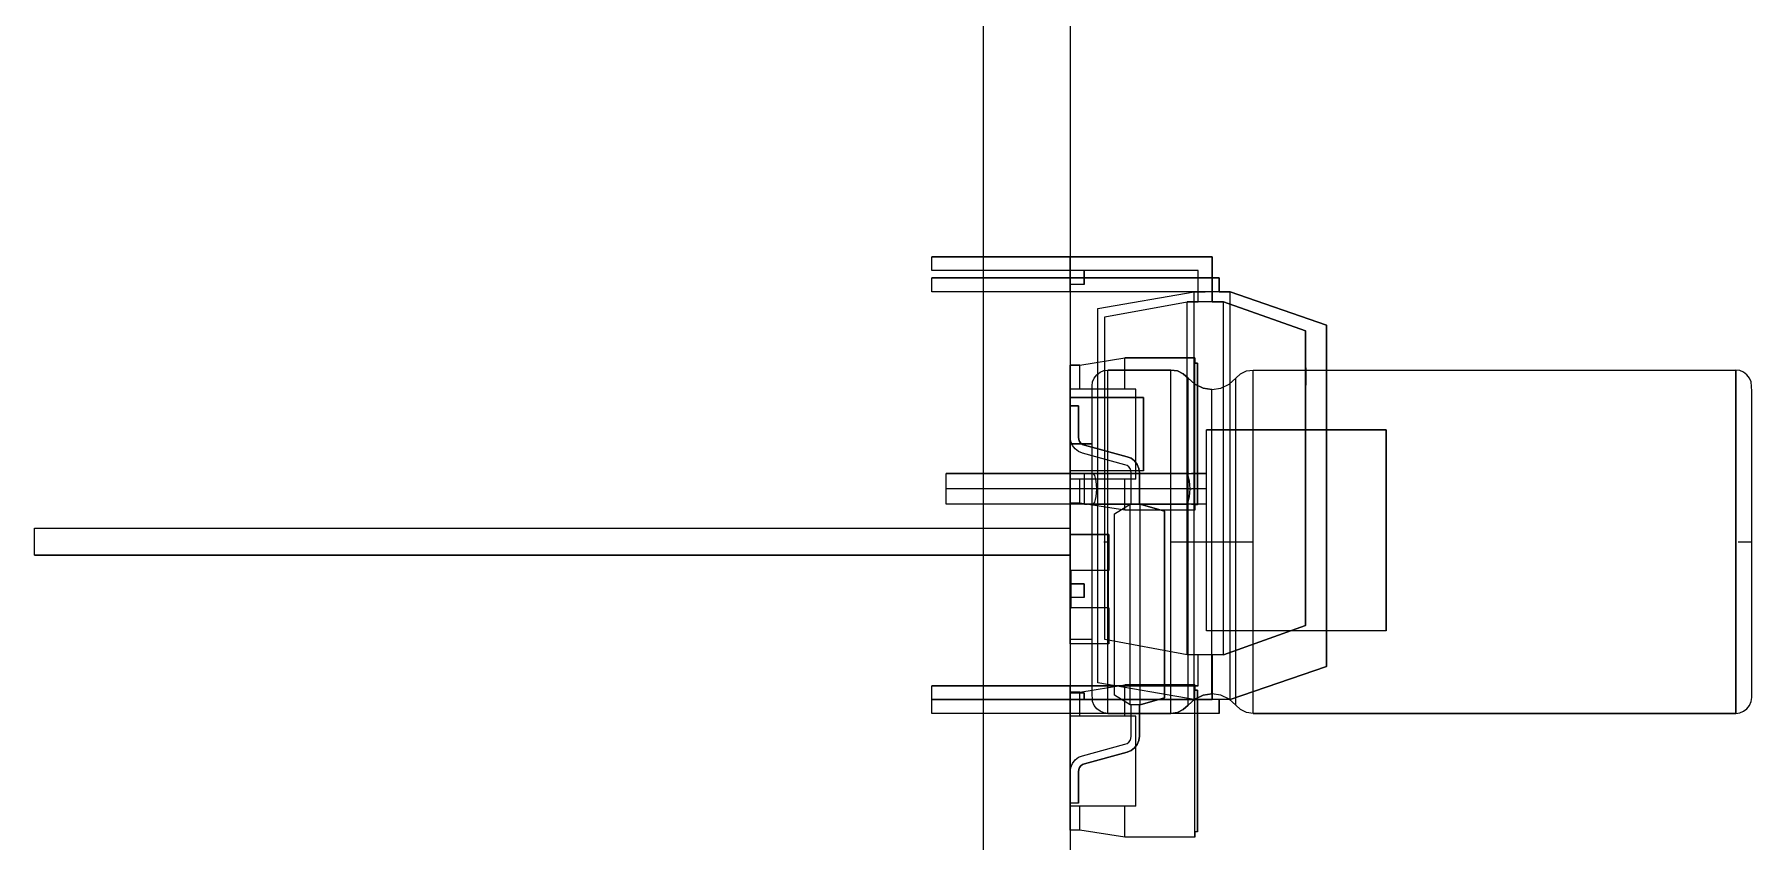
# Model space of a CAD drawing. Header units: inches. Extents: x 0 to 841, y -594 to 0.
# Drawn here: x 454.74 to 486.24, y -222.18 to -207.36 of the extents above; entities that cross this region are included whole.
import ezdxf

# ---------------------------------------------------------------- set-up
doc = ezdxf.new("R2010")
doc.units = ezdxf.units.IN
doc.header["$MEASUREMENT"] = 0

msp = doc.modelspace()

# ---------------------------------------------------------------- linework, layer by layer
at = {"color": 7}
for p, q in [((472.15, -241.297), (472.15, -60.697)), ((473.742, -60.697), (473.742, -241.297)), ((471.202, -211.697), (471.202, -211.443)), ((471.202, -211.443), (473.742, -211.443)), ((473.742, -211.443), (471.202, -211.443)), ((471.202, -211.697), (471.202, -211.443)), ((473.742, -211.443), (476.346, -211.443)), ((473.742, -211.697), (473.742, -211.443)), ((476.346, -211.443), (473.742, -211.443)), ((476.346, -211.443), (476.346, -212.268)), ((476.346, -212.268), (476.346, -211.443)), ((473.742, -211.697), (471.202, -211.697)), ((473.742, -211.697), (471.202, -211.697)), ((471.202, -212.087), (471.202, -211.833)), ((471.202, -211.833), (473.742, -211.833)), ((473.742, -211.833), (471.202, -211.833)), ((471.202, -212.087), (471.202, -211.833)), ((473.742, -211.951), (473.742, -211.697)), ((473.742, -211.951), (473.742, -211.697)), ((473.996, -211.697), (473.742, -211.697)), ((476.092, -211.697), (473.742, -211.697)), ((473.742, -211.833), (476.472, -211.833)), ((473.742, -212.087), (473.742, -211.833)), ((476.472, -211.833), (473.742, -211.833)), ((473.996, -211.951), (473.742, -211.951)), ((473.996, -211.951), (473.742, -211.951)), ((476.092, -211.697), (473.996, -211.697)), ((473.996, -211.697), (473.996, -211.951)), ((473.996, -211.951), (473.996, -211.697)), ((476.092, -212.268), (476.092, -211.697)), ((476.092, -212.268), (476.092, -211.697)), ((476.472, -211.833), (476.472, -212.088)), ((476.472, -212.088), (476.472, -211.833)), ((473.742, -212.087), (471.202, -212.087)), ((473.742, -212.087), (471.202, -212.087)), ((476.218, -212.087), (473.742, -212.087)), ((476.218, -212.087), (473.742, -212.087)), ((474.25, -212.393), (476.013, -212.088)), ((474.25, -212.393), (476.013, -212.088)), ((474.377, -212.548), (475.886, -212.268)), ((474.377, -212.548), (475.886, -212.268)), ((475.886, -212.268), (476.092, -212.268)), ((476.551, -212.268), (475.886, -212.268)), ((475.886, -218.746), (475.886, -212.268)), ((476.013, -212.088), (476.218, -212.088)), ((476.013, -219.569), (476.013, -212.088)), ((476.678, -212.088), (476.013, -212.088)), ((476.218, -212.088), (476.218, -212.087)), ((476.218, -212.088), (476.218, -212.087)), ((476.346, -212.268), (476.551, -212.268)), ((476.472, -212.088), (476.678, -212.088)), ((476.551, -212.268), (478.06, -212.802)), ((478.06, -212.802), (476.551, -212.268)), ((476.551, -218.746), (476.551, -212.268)), ((476.678, -212.088), (478.441, -212.698)), ((476.678, -219.569), (476.678, -212.088)), ((478.441, -212.698), (476.678, -212.088)), ((474.25, -219.264), (474.25, -212.393)), ((474.25, -219.264), (474.25, -212.393)), ((474.377, -218.466), (474.377, -212.548)), ((474.377, -218.466), (474.377, -212.548)), ((478.06, -212.802), (478.06, -213.479)), ((478.06, -218.212), (478.06, -212.802)), ((478.441, -212.698), (478.441, -217.802)), ((478.441, -218.959), (478.441, -212.698)), ((473.742, -213.871), (473.742, -213.431)), ((473.742, -213.431), (473.92, -213.431)), ((473.92, -213.431), (473.742, -213.431)), ((473.742, -215.963), (473.742, -213.431)), ((473.92, -213.431), (474.745, -213.3)), ((473.92, -213.431), (474.745, -213.3)), ((473.92, -213.871), (473.92, -213.431)), ((474.228, -213.608), (474.289, -213.561)), ((474.228, -213.608), (474.289, -213.561)), ((474.228, -213.608), (474.289, -213.561)), ((474.228, -213.608), (474.289, -213.561)), ((474.289, -213.561), (474.359, -213.532)), ((474.289, -213.561), (474.359, -213.532)), ((474.289, -213.561), (474.359, -213.532)), ((474.289, -213.561), (474.359, -213.532)), ((474.359, -213.532), (474.435, -213.522)), ((474.359, -213.532), (474.435, -213.522)), ((474.359, -213.532), (474.435, -213.522)), ((474.359, -213.532), (474.435, -213.522)), ((474.435, -213.522), (475.588, -213.522)), ((474.435, -213.629), (474.435, -213.522)), ((475.588, -213.522), (474.435, -213.522)), ((474.435, -213.522), (475.588, -213.522)), ((474.435, -213.629), (474.435, -213.522)), ((475.588, -213.522), (474.435, -213.522)), ((474.745, -213.3), (476.028, -213.3)), ((474.745, -213.871), (474.745, -213.3)), ((476.028, -213.3), (474.745, -213.3)), ((475.588, -213.522), (475.708, -213.54)), ((475.588, -213.629), (475.588, -213.522)), ((475.708, -213.54), (475.588, -213.522)), ((475.588, -213.522), (475.708, -213.54)), ((475.588, -213.629), (475.588, -213.522)), ((475.708, -213.54), (475.588, -213.522)), ((475.708, -213.54), (475.817, -213.591)), ((475.817, -213.591), (475.708, -213.54)), ((475.708, -213.54), (475.817, -213.591)), ((475.817, -213.591), (475.708, -213.54)), ((476.028, -213.3), (476.028, -213.399)), ((476.028, -216.094), (476.028, -213.3)), ((476.028, -213.399), (476.079, -213.399)), ((476.079, -213.399), (476.028, -213.399)), ((476.079, -213.399), (476.079, -215.995)), ((476.079, -215.995), (476.079, -213.399)), ((476.867, -213.591), (476.976, -213.54)), ((476.867, -213.591), (476.976, -213.54)), ((476.867, -213.591), (476.976, -213.54)), ((476.867, -213.591), (476.976, -213.54)), ((476.976, -213.54), (477.096, -213.522)), ((476.976, -213.54), (477.096, -213.522)), ((476.976, -213.54), (477.096, -213.522)), ((476.976, -213.54), (477.096, -213.522)), ((477.096, -213.522), (485.949, -213.522)), ((477.096, -213.629), (477.096, -213.522)), ((477.096, -213.522), (485.949, -213.522)), ((477.096, -213.522), (485.949, -213.522)), ((477.096, -213.629), (477.096, -213.522)), ((477.096, -213.522), (485.949, -213.522)), ((478.06, -213.479), (478.063, -213.479)), ((478.063, -213.479), (478.06, -213.479)), ((478.063, -213.479), (478.063, -213.803)), ((478.063, -213.484), (478.063, -213.479)), ((478.063, -213.499), (478.063, -213.484)), ((478.063, -213.523), (478.063, -213.499)), ((478.063, -213.554), (478.063, -213.523)), ((478.063, -213.591), (478.063, -213.554)), ((485.949, -213.522), (485.949, -219.822)), ((485.949, -213.629), (485.949, -213.522)), ((486.025, -213.532), (485.949, -213.522)), ((485.949, -213.522), (485.949, -219.822)), ((485.949, -213.629), (485.949, -213.522)), ((486.025, -213.532), (485.949, -213.522)), ((486.095, -213.561), (486.025, -213.532)), ((486.095, -213.561), (486.025, -213.532)), ((486.156, -213.608), (486.095, -213.561)), ((486.156, -213.608), (486.095, -213.561)), ((473.742, -215.523), (473.742, -213.871)), ((474.948, -213.871), (473.742, -213.871)), ((473.742, -215.523), (473.742, -213.871)), ((474.142, -213.815), (474.152, -213.739)), ((474.142, -213.815), (474.152, -213.739)), ((474.142, -213.815), (474.152, -213.739)), ((474.142, -213.815), (474.152, -213.739)), ((474.142, -214.875), (474.142, -213.815)), ((474.142, -213.913), (474.142, -213.815)), ((474.142, -214.875), (474.142, -213.815)), ((474.142, -213.913), (474.142, -213.815)), ((474.152, -213.739), (474.181, -213.669)), ((474.152, -213.739), (474.181, -213.669)), ((474.152, -213.739), (474.181, -213.669)), ((474.152, -213.739), (474.181, -213.669)), ((474.181, -213.669), (474.228, -213.608)), ((474.181, -213.669), (474.228, -213.608)), ((474.181, -213.669), (474.228, -213.608)), ((474.181, -213.669), (474.228, -213.608)), ((474.435, -213.944), (474.435, -213.629)), ((474.435, -213.944), (474.435, -213.629)), ((474.948, -215.523), (474.948, -213.871)), ((475.588, -213.944), (475.588, -213.629)), ((475.588, -213.944), (475.588, -213.629)), ((475.817, -213.591), (475.906, -213.673)), ((475.906, -213.673), (475.817, -213.591)), ((475.817, -213.591), (475.906, -213.673)), ((475.906, -213.673), (475.817, -213.591)), ((475.906, -213.673), (476.028, -213.784)), ((475.906, -213.775), (475.906, -213.673)), ((476.028, -213.784), (475.906, -213.673)), ((475.906, -213.673), (476.028, -213.784)), ((475.906, -213.775), (475.906, -213.673)), ((476.028, -213.784), (475.906, -213.673)), ((475.906, -214.075), (475.906, -213.775)), ((475.906, -214.075), (475.906, -213.775)), ((476.028, -213.784), (476.178, -213.856)), ((476.178, -213.856), (476.028, -213.784)), ((476.028, -213.784), (476.178, -213.856)), ((476.178, -213.856), (476.028, -213.784)), ((476.178, -213.856), (476.342, -213.88)), ((476.342, -213.88), (476.178, -213.856)), ((476.178, -213.856), (476.342, -213.88)), ((476.342, -213.88), (476.178, -213.856)), ((476.342, -213.88), (476.506, -213.856)), ((476.342, -213.88), (476.506, -213.856)), ((476.342, -213.88), (476.506, -213.856)), ((476.342, -213.88), (476.506, -213.856)), ((476.342, -213.975), (476.342, -213.88)), ((476.342, -213.975), (476.342, -213.88)), ((476.506, -213.856), (476.656, -213.784)), ((476.506, -213.856), (476.656, -213.784)), ((476.506, -213.856), (476.656, -213.784)), ((476.506, -213.856), (476.656, -213.784)), ((476.656, -213.784), (476.778, -213.673)), ((476.656, -213.784), (476.778, -213.673)), ((476.656, -213.784), (476.778, -213.673)), ((476.656, -213.784), (476.778, -213.673)), ((476.778, -213.673), (476.867, -213.591)), ((476.778, -213.673), (476.867, -213.591)), ((476.778, -213.673), (476.867, -213.591)), ((476.778, -213.673), (476.867, -213.591)), ((476.778, -213.775), (476.778, -213.673)), ((476.778, -213.775), (476.778, -213.673)), ((476.778, -214.075), (476.778, -213.775)), ((476.778, -214.075), (476.778, -213.775)), ((477.096, -213.944), (477.096, -213.629)), ((477.096, -213.944), (477.096, -213.629)), ((478.063, -213.803), (478.06, -213.803)), ((478.06, -213.803), (478.06, -218.212)), ((478.062, -213.803), (478.06, -213.803)), ((478.063, -213.803), (478.062, -213.803)), ((478.063, -213.631), (478.063, -213.591)), ((478.063, -213.671), (478.063, -213.631)), ((478.063, -213.71), (478.063, -213.671)), ((478.063, -213.744), (478.063, -213.71)), ((478.063, -213.772), (478.063, -213.744)), ((478.063, -213.791), (478.063, -213.772)), ((478.063, -213.801), (478.063, -213.791)), ((478.063, -213.803), (478.063, -213.801)), ((485.949, -213.944), (485.949, -213.629)), ((485.949, -213.944), (485.949, -213.629)), ((486.203, -213.669), (486.156, -213.608)), ((486.203, -213.669), (486.156, -213.608)), ((486.232, -213.739), (486.203, -213.669)), ((486.232, -213.739), (486.203, -213.669)), ((486.242, -213.913), (486.232, -213.739)), ((486.242, -213.913), (486.232, -213.739)), ((473.742, -215.37), (473.742, -214.024)), ((473.742, -214.024), (475.088, -214.024)), ((473.742, -215.37), (473.742, -214.024)), ((475.088, -214.024), (473.742, -214.024)), ((473.742, -214.756), (473.742, -214.179)), ((473.742, -214.179), (473.894, -214.179)), ((473.894, -214.179), (473.742, -214.179)), ((473.742, -214.756), (473.742, -214.179)), ((473.894, -214.179), (473.894, -214.756)), ((473.894, -214.756), (473.894, -214.179)), ((474.142, -214.198), (474.142, -213.913)), ((474.142, -214.198), (474.142, -213.913)), ((474.142, -214.652), (474.142, -214.198)), ((474.142, -214.652), (474.142, -214.198)), ((474.435, -214.445), (474.435, -213.944)), ((474.435, -214.445), (474.435, -213.944)), ((475.088, -214.024), (475.088, -215.37)), ((475.088, -215.37), (475.088, -214.024)), ((475.588, -214.445), (475.588, -213.944)), ((475.588, -214.445), (475.588, -213.944)), ((475.906, -214.551), (475.906, -214.075)), ((475.906, -214.551), (475.906, -214.075)), ((476.342, -214.254), (476.342, -213.975)), ((476.342, -214.254), (476.342, -213.975)), ((476.778, -214.551), (476.778, -214.075)), ((476.778, -214.551), (476.778, -214.075)), ((477.096, -214.445), (477.096, -213.944)), ((477.096, -214.445), (477.096, -213.944)), ((485.949, -214.445), (485.949, -213.944)), ((485.949, -214.445), (485.949, -213.944)), ((486.242, -214.198), (486.242, -213.913)), ((486.242, -214.198), (486.242, -213.913)), ((486.242, -214.652), (486.242, -214.198)), ((486.242, -214.652), (486.242, -214.198)), ((474.435, -215.097), (474.435, -214.445)), ((474.435, -215.097), (474.435, -214.445)), ((475.588, -215.097), (475.588, -214.445)), ((475.588, -215.097), (475.588, -214.445)), ((476.342, -214.698), (476.342, -214.254)), ((476.342, -214.698), (476.342, -214.254)), ((477.096, -215.097), (477.096, -214.445)), ((477.096, -215.097), (477.096, -214.445)), ((485.949, -215.097), (485.949, -214.445)), ((485.949, -215.097), (485.949, -214.445)), ((473.753, -214.835), (473.742, -214.756)), ((473.753, -214.835), (473.742, -214.756)), ((473.894, -214.756), (473.9, -214.795)), ((473.9, -214.795), (473.894, -214.756)), ((473.9, -214.795), (473.915, -214.832)), ((473.915, -214.832), (473.9, -214.795)), ((474.142, -215.244), (474.142, -214.652)), ((474.142, -215.244), (474.142, -214.652)), ((475.906, -215.172), (475.906, -214.551)), ((475.906, -215.172), (475.906, -214.551)), ((476.242, -215.423), (476.242, -214.622)), ((476.242, -214.622), (479.54, -214.622)), ((476.242, -214.907), (476.242, -214.622)), ((479.54, -214.622), (476.242, -214.622)), ((476.342, -215.276), (476.342, -214.698)), ((476.342, -215.276), (476.342, -214.698)), ((476.778, -215.172), (476.778, -214.551)), ((476.778, -215.172), (476.778, -214.551)), ((479.54, -214.622), (479.54, -218.305)), ((479.54, -214.907), (479.54, -214.622)), ((486.242, -215.244), (486.242, -214.652)), ((486.242, -215.244), (486.242, -214.652)), ((473.742, -216.422), (473.742, -214.875)), ((473.742, -214.875), (474.142, -214.875)), ((473.742, -214.96), (473.742, -214.875)), ((474.142, -214.875), (473.742, -214.875)), ((473.742, -216.422), (473.742, -214.875)), ((473.742, -214.875), (474.142, -214.875)), ((473.742, -214.96), (473.742, -214.875)), ((474.142, -214.875), (473.742, -214.875)), ((473.742, -215.44), (473.742, -214.96)), ((473.742, -215.152), (473.742, -214.96)), ((473.742, -215.44), (473.742, -214.96)), ((473.742, -215.152), (473.742, -214.96)), ((473.783, -214.908), (473.753, -214.835)), ((473.783, -214.908), (473.753, -214.835)), ((473.831, -214.971), (473.783, -214.908)), ((473.831, -214.971), (473.783, -214.908)), ((473.894, -215.02), (473.831, -214.971)), ((473.894, -215.02), (473.831, -214.971)), ((473.968, -215.05), (473.894, -215.02)), ((473.968, -215.05), (473.894, -215.02)), ((473.915, -214.832), (473.939, -214.863)), ((473.939, -214.863), (473.915, -214.832)), ((473.939, -214.863), (473.97, -214.888)), ((473.97, -214.888), (473.939, -214.863)), ((474.747, -215.259), (473.968, -215.05)), ((474.747, -215.259), (473.968, -215.05)), ((473.97, -214.888), (474.007, -214.903)), ((474.007, -214.903), (473.97, -214.888)), ((474.007, -214.903), (474.786, -215.112)), ((474.786, -215.112), (474.007, -214.903)), ((474.435, -215.857), (474.435, -215.097)), ((474.435, -215.857), (474.435, -215.097)), ((474.786, -215.112), (474.86, -215.142)), ((474.86, -215.142), (474.786, -215.112)), ((474.86, -215.142), (474.923, -215.19)), ((474.923, -215.19), (474.86, -215.142)), ((475.588, -215.857), (475.588, -215.097)), ((475.588, -215.857), (475.588, -215.097)), ((476.242, -215.204), (476.242, -214.907)), ((477.096, -215.857), (477.096, -215.097)), ((477.096, -215.857), (477.096, -215.097)), ((479.54, -215.204), (479.54, -214.907)), ((485.949, -215.857), (485.949, -215.097)), ((485.949, -215.857), (485.949, -215.097)), ((471.467, -215.702), (471.467, -215.423)), ((471.467, -215.423), (474.007, -215.423)), ((471.467, -215.432), (471.467, -215.423)), ((474.007, -215.423), (471.467, -215.423)), ((471.467, -215.46), (471.467, -215.432)), ((471.467, -215.504), (471.467, -215.46)), ((473.742, -215.44), (473.742, -215.152)), ((473.742, -215.44), (473.742, -215.152)), ((475.088, -215.37), (473.742, -215.37)), ((475.088, -215.37), (473.742, -215.37)), ((473.742, -215.805), (473.742, -215.44)), ((473.742, -215.805), (473.742, -215.44)), ((474.007, -215.423), (474.156, -215.423)), ((474.007, -215.432), (474.007, -215.423)), ((474.057, -215.423), (474.007, -215.423)), ((474.007, -215.46), (474.007, -215.432)), ((474.007, -215.504), (474.007, -215.46)), ((474.106, -215.423), (474.057, -215.423)), ((474.156, -215.423), (474.106, -215.423)), ((475.044, -215.423), (474.108, -215.423)), ((474.142, -215.933), (474.142, -215.244)), ((474.142, -215.933), (474.142, -215.244)), ((474.156, -215.423), (475.869, -215.423)), ((474.175, -215.432), (474.156, -215.423)), ((475.869, -215.423), (474.156, -215.423)), ((474.192, -215.46), (474.175, -215.432)), ((474.207, -215.504), (474.192, -215.46)), ((474.784, -215.274), (474.747, -215.259)), ((474.784, -215.274), (474.747, -215.259)), ((474.815, -215.298), (474.784, -215.274)), ((474.815, -215.298), (474.784, -215.274)), ((474.839, -215.33), (474.815, -215.298)), ((474.839, -215.33), (474.815, -215.298)), ((474.854, -215.367), (474.839, -215.33)), ((474.854, -215.367), (474.839, -215.33)), ((474.86, -215.406), (474.854, -215.367)), ((474.86, -215.406), (474.854, -215.367)), ((474.86, -215.982), (474.86, -215.406)), ((474.86, -215.982), (474.86, -215.406)), ((474.923, -215.19), (474.971, -215.254)), ((474.971, -215.254), (474.923, -215.19)), ((474.971, -215.254), (475.001, -215.327)), ((475.001, -215.327), (474.971, -215.254)), ((475.001, -215.327), (475.012, -215.406)), ((475.012, -215.406), (475.001, -215.327)), ((475.012, -215.406), (475.012, -215.982)), ((475.012, -215.982), (475.012, -215.406)), ((475.917, -215.423), (475.044, -215.423)), ((475.869, -215.423), (475.917, -215.423)), ((475.888, -215.432), (475.869, -215.423)), ((475.869, -215.423), (475.918, -215.423)), ((475.905, -215.46), (475.888, -215.432)), ((475.92, -215.504), (475.905, -215.46)), ((475.906, -215.896), (475.906, -215.172)), ((475.906, -215.896), (475.906, -215.172)), ((475.917, -215.423), (475.968, -215.423)), ((475.918, -215.423), (475.968, -215.423)), ((475.968, -215.423), (476.018, -215.423)), ((476.018, -215.423), (475.968, -215.423)), ((476.242, -215.423), (475.969, -215.423)), ((476.018, -215.423), (476.242, -215.423)), ((476.018, -215.432), (476.018, -215.423)), ((476.018, -215.423), (476.242, -215.423)), ((476.018, -215.46), (476.018, -215.432)), ((476.018, -215.504), (476.018, -215.46)), ((476.242, -215.507), (476.242, -215.204)), ((476.342, -215.949), (476.342, -215.276)), ((476.342, -215.949), (476.342, -215.276)), ((476.778, -215.896), (476.778, -215.172)), ((476.778, -215.896), (476.778, -215.172)), ((479.54, -215.507), (479.54, -215.204)), ((486.242, -215.933), (486.242, -215.244)), ((486.242, -215.933), (486.242, -215.244)), ((471.467, -215.562), (471.467, -215.504)), ((471.467, -215.63), (471.467, -215.562)), ((471.467, -215.702), (471.467, -215.63)), ((471.467, -215.981), (471.467, -215.702)), ((471.467, -215.774), (471.467, -215.702)), ((474.007, -215.702), (471.467, -215.702)), ((471.467, -215.842), (471.467, -215.774)), ((473.742, -215.963), (473.742, -215.523)), ((474.948, -215.523), (473.742, -215.523)), ((473.92, -215.963), (473.92, -215.523)), ((474.007, -215.562), (474.007, -215.504)), ((474.007, -215.63), (474.007, -215.562)), ((474.007, -215.702), (474.007, -215.63)), ((474.082, -215.702), (474.007, -215.702)), ((474.007, -215.774), (474.007, -215.702)), ((474.007, -215.842), (474.007, -215.774)), ((474.157, -215.702), (474.082, -215.702)), ((474.231, -215.702), (474.157, -215.702)), ((474.218, -215.562), (474.207, -215.504)), ((474.225, -215.63), (474.218, -215.562)), ((474.218, -215.842), (474.225, -215.774)), ((474.231, -215.702), (474.225, -215.63)), ((474.225, -215.774), (474.231, -215.702)), ((475.944, -215.702), (474.231, -215.702)), ((474.745, -216.094), (474.745, -215.523)), ((475.931, -215.562), (475.92, -215.504)), ((475.938, -215.63), (475.931, -215.562)), ((475.931, -215.842), (475.938, -215.774)), ((475.944, -215.702), (475.938, -215.63)), ((475.938, -215.774), (475.944, -215.702)), ((475.944, -215.702), (475.968, -215.702)), ((475.993, -215.702), (475.968, -215.702)), ((476.018, -215.702), (475.993, -215.702)), ((476.018, -215.562), (476.018, -215.504)), ((476.018, -215.63), (476.018, -215.562)), ((476.018, -215.702), (476.018, -215.63)), ((476.018, -215.774), (476.018, -215.702)), ((476.242, -215.702), (476.018, -215.702)), ((476.018, -215.842), (476.018, -215.774)), ((476.242, -215.813), (476.242, -215.507)), ((479.54, -215.813), (479.54, -215.507)), ((471.467, -215.899), (471.467, -215.842)), ((471.467, -215.944), (471.467, -215.899)), ((471.467, -215.972), (471.467, -215.944)), ((471.467, -215.981), (471.467, -215.972)), ((474.007, -215.981), (471.467, -215.981)), ((474.007, -215.981), (471.467, -215.981)), ((473.742, -216.224), (473.742, -215.805)), ((473.742, -216.224), (473.742, -215.805)), ((473.92, -215.963), (473.742, -215.963)), ((473.92, -215.963), (473.742, -215.963)), ((474.745, -216.094), (473.92, -215.963)), ((474.745, -216.094), (473.92, -215.963)), ((474.007, -215.899), (474.007, -215.842)), ((474.007, -215.944), (474.007, -215.899)), ((474.007, -215.972), (474.007, -215.944)), ((474.007, -215.981), (474.007, -215.972)), ((474.058, -215.981), (474.007, -215.981)), ((474.007, -215.981), (474.058, -215.981)), ((474.107, -215.981), (474.058, -215.981)), ((474.107, -215.981), (474.058, -215.981)), ((474.156, -215.981), (474.107, -215.981)), ((474.107, -215.981), (474.156, -215.981)), ((475.917, -215.981), (474.109, -215.981)), ((474.142, -216.672), (474.142, -215.933)), ((474.142, -216.672), (474.142, -215.933)), ((474.156, -215.981), (474.175, -215.972)), ((475.869, -215.981), (474.156, -215.981)), ((474.156, -215.981), (475.869, -215.981)), ((474.175, -215.972), (474.192, -215.944)), ((474.192, -215.944), (474.207, -215.899)), ((474.207, -215.899), (474.218, -215.842)), ((474.435, -216.672), (474.435, -215.857)), ((474.435, -216.672), (474.435, -215.857)), ((474.555, -216.16), (474.844, -215.982)), ((474.555, -216.16), (474.844, -215.982)), ((474.844, -215.982), (474.86, -215.982)), ((474.844, -219.666), (474.844, -215.982)), ((475.027, -215.982), (474.844, -215.982)), ((475.012, -215.982), (475.027, -215.982)), ((475.027, -215.982), (475.469, -216.11)), ((475.027, -219.666), (475.027, -215.982)), ((475.469, -216.11), (475.027, -215.982)), ((475.588, -216.672), (475.588, -215.857)), ((475.588, -216.672), (475.588, -215.857)), ((475.869, -215.981), (475.888, -215.972)), ((475.968, -215.981), (475.869, -215.981)), ((475.918, -215.981), (475.869, -215.981)), ((475.888, -215.972), (475.905, -215.944)), ((475.905, -215.944), (475.92, -215.899)), ((475.906, -216.672), (475.906, -215.896)), ((475.906, -216.672), (475.906, -215.896)), ((475.968, -215.981), (475.918, -215.981)), ((475.92, -215.899), (475.931, -215.842)), ((476.018, -215.981), (475.968, -215.981)), ((475.968, -215.981), (476.018, -215.981)), ((476.242, -215.981), (475.969, -215.981)), ((476.018, -215.899), (476.018, -215.842)), ((476.018, -215.944), (476.018, -215.899)), ((476.018, -215.972), (476.018, -215.944)), ((476.018, -215.981), (476.018, -215.972)), ((476.242, -215.981), (476.018, -215.981)), ((476.242, -215.981), (476.018, -215.981)), ((476.079, -215.995), (476.028, -215.995)), ((476.028, -215.995), (476.028, -216.094)), ((476.079, -215.995), (476.028, -215.995)), ((476.242, -216.117), (476.242, -215.813)), ((476.242, -218.305), (476.242, -215.981)), ((476.342, -216.672), (476.342, -215.949)), ((476.342, -216.672), (476.342, -215.949)), ((476.778, -216.672), (476.778, -215.896)), ((476.778, -216.672), (476.778, -215.896)), ((477.096, -216.672), (477.096, -215.857)), ((477.096, -216.672), (477.096, -215.857)), ((479.54, -216.117), (479.54, -215.813)), ((485.949, -216.672), (485.949, -215.857)), ((485.949, -216.672), (485.949, -215.857)), ((486.242, -216.672), (486.242, -215.933)), ((486.242, -216.672), (486.242, -215.933)), ((473.742, -216.672), (473.742, -216.224)), ((473.742, -216.672), (473.742, -216.224)), ((474.555, -219.488), (474.555, -216.16)), ((474.555, -219.488), (474.555, -216.16)), ((476.028, -216.094), (474.745, -216.094)), ((476.028, -216.094), (474.745, -216.094)), ((475.469, -216.11), (475.47, -219.044)), ((475.469, -219.538), (475.469, -216.11)), ((476.242, -216.415), (476.242, -216.117)), ((479.54, -216.415), (479.54, -216.117)), ((454.742, -216.922), (454.742, -216.422)), ((454.742, -216.422), (473.742, -216.422)), ((454.742, -216.43), (454.742, -216.422)), ((454.742, -216.422), (473.742, -216.422)), ((454.742, -216.922), (454.742, -216.422)), ((454.742, -216.422), (473.742, -216.422)), ((454.742, -216.43), (454.742, -216.422)), ((454.742, -216.422), (473.742, -216.422)), ((454.742, -216.455), (454.742, -216.43)), ((454.742, -216.455), (454.742, -216.43)), ((454.742, -216.495), (454.742, -216.455)), ((454.742, -216.495), (454.742, -216.455)), ((454.742, -216.547), (454.742, -216.495)), ((454.742, -216.547), (454.742, -216.495)), ((454.742, -216.607), (454.742, -216.547)), ((454.742, -216.607), (454.742, -216.547)), ((454.742, -216.672), (454.742, -216.607)), ((454.742, -216.672), (454.742, -216.607)), ((454.742, -216.737), (454.742, -216.672)), ((454.742, -216.737), (454.742, -216.672)), ((473.742, -217.202), (473.742, -216.542)), ((473.742, -216.542), (474.453, -216.542)), ((474.453, -216.542), (473.742, -216.542)), ((473.742, -217.202), (473.742, -216.542)), ((473.742, -217.12), (473.742, -216.672)), ((473.742, -217.12), (473.742, -216.672)), ((474.142, -217.411), (474.142, -216.672)), ((474.142, -217.411), (474.142, -216.672)), ((474.359, -216.672), (474.435, -216.672)), ((474.359, -216.672), (474.435, -216.672)), ((474.435, -217.487), (474.435, -216.672)), ((474.435, -217.487), (474.435, -216.672)), ((474.453, -216.542), (474.453, -217.202)), ((474.453, -217.202), (474.453, -216.542)), ((475.588, -216.672), (477.096, -216.672)), ((475.588, -217.487), (475.588, -216.672)), ((475.588, -216.672), (477.096, -216.672)), ((475.588, -217.487), (475.588, -216.672)), ((475.906, -217.448), (475.906, -216.672)), ((475.906, -217.448), (475.906, -216.672)), ((476.242, -216.704), (476.242, -216.415)), ((476.242, -216.979), (476.242, -216.704)), ((476.342, -217.395), (476.342, -216.672)), ((476.342, -217.395), (476.342, -216.672)), ((476.778, -217.448), (476.778, -216.672)), ((476.778, -217.448), (476.778, -216.672)), ((477.096, -217.487), (477.096, -216.672)), ((477.096, -217.487), (477.096, -216.672)), ((479.54, -216.704), (479.54, -216.415)), ((479.54, -216.979), (479.54, -216.704)), ((485.949, -217.487), (485.949, -216.672)), ((485.949, -217.487), (485.949, -216.672)), ((485.992, -216.672), (486.232, -216.672)), ((485.992, -216.672), (486.232, -216.672)), ((486.242, -217.411), (486.242, -216.672)), ((486.242, -217.411), (486.242, -216.672)), ((454.742, -216.797), (454.742, -216.737)), ((454.742, -216.797), (454.742, -216.737)), ((454.742, -216.849), (454.742, -216.797)), ((454.742, -216.849), (454.742, -216.797)), ((454.742, -216.888), (454.742, -216.849)), ((454.742, -216.888), (454.742, -216.849)), ((454.742, -216.913), (454.742, -216.888)), ((454.742, -216.913), (454.742, -216.888)), ((454.742, -216.922), (454.742, -216.913)), ((454.742, -216.922), (454.742, -216.913)), ((473.742, -216.922), (454.742, -216.922)), ((454.742, -216.922), (473.742, -216.922)), ((473.742, -216.922), (454.742, -216.922)), ((454.742, -216.922), (473.742, -216.922)), ((473.742, -218.468), (473.742, -216.922)), ((473.742, -218.468), (473.742, -216.922)), ((476.242, -217.236), (476.242, -216.979)), ((479.54, -217.236), (479.54, -216.979)), ((473.742, -217.539), (473.742, -217.12)), ((473.742, -217.539), (473.742, -217.12)), ((473.759, -217.202), (473.742, -217.202)), ((474.453, -217.202), (473.742, -217.202)), ((473.759, -217.545), (473.759, -217.202)), ((473.759, -217.888), (473.759, -217.202)), ((474.453, -217.202), (474.436, -217.202)), ((474.436, -217.202), (474.436, -217.888)), ((474.436, -217.888), (474.436, -217.202)), ((476.242, -217.473), (476.242, -217.236)), ((479.54, -217.473), (479.54, -217.236)), ((473.742, -217.697), (473.742, -217.443)), ((473.742, -217.443), (473.996, -217.443)), ((473.742, -217.697), (473.742, -217.443)), ((473.996, -217.443), (473.742, -217.443)), ((473.742, -217.904), (473.742, -217.539)), ((473.742, -217.904), (473.742, -217.539)), ((473.742, -217.799), (473.742, -217.545)), ((473.742, -217.545), (473.759, -217.545)), ((473.742, -217.799), (473.742, -217.545)), ((473.759, -217.545), (473.742, -217.545)), ((473.996, -217.443), (473.996, -217.697)), ((473.996, -217.697), (473.996, -217.443)), ((474.142, -218.1), (474.142, -217.411)), ((474.142, -218.1), (474.142, -217.411)), ((474.435, -218.247), (474.435, -217.487)), ((474.435, -218.247), (474.435, -217.487)), ((475.588, -218.247), (475.588, -217.487)), ((475.588, -218.247), (475.588, -217.487)), ((475.906, -218.172), (475.906, -217.448)), ((475.906, -218.172), (475.906, -217.448)), ((476.242, -217.684), (476.242, -217.473)), ((476.342, -218.068), (476.342, -217.395)), ((476.342, -218.068), (476.342, -217.395)), ((476.778, -218.172), (476.778, -217.448)), ((476.778, -218.172), (476.778, -217.448)), ((477.096, -218.247), (477.096, -217.487)), ((477.096, -218.247), (477.096, -217.487)), ((479.54, -217.684), (479.54, -217.473)), ((485.949, -218.247), (485.949, -217.487)), ((485.949, -218.247), (485.949, -217.487)), ((486.242, -218.1), (486.242, -217.411)), ((486.242, -218.1), (486.242, -217.411)), ((473.996, -217.697), (473.742, -217.697)), ((473.996, -217.697), (473.742, -217.697)), ((473.759, -217.799), (473.742, -217.799)), ((473.759, -217.799), (473.742, -217.799)), ((473.742, -218.548), (473.742, -217.888)), ((473.742, -217.888), (473.759, -217.888)), ((474.453, -217.888), (473.742, -217.888)), ((473.742, -218.548), (473.742, -217.888)), ((473.742, -218.384), (473.742, -217.904)), ((473.742, -218.192), (473.742, -217.904)), ((473.742, -218.384), (473.742, -217.904)), ((473.742, -218.192), (473.742, -217.904)), ((473.759, -217.888), (473.759, -217.799)), ((474.436, -217.888), (474.453, -217.888)), ((474.453, -217.888), (474.453, -218.548)), ((474.453, -218.548), (474.453, -217.888)), ((476.242, -217.868), (476.242, -217.684)), ((476.242, -218.023), (476.242, -217.868)), ((478.441, -217.802), (478.444, -217.802)), ((478.442, -217.802), (478.441, -217.802)), ((478.444, -217.802), (478.442, -217.802)), ((478.444, -217.802), (478.444, -218.176)), ((478.444, -217.803), (478.444, -217.802)), ((478.444, -217.815), (478.444, -217.803)), ((478.444, -217.838), (478.444, -217.815)), ((478.444, -217.87), (478.444, -217.838)), ((478.444, -217.909), (478.444, -217.87)), ((478.444, -217.954), (478.444, -217.909)), ((478.444, -218.001), (478.444, -217.954)), ((479.54, -217.868), (479.54, -217.684)), ((479.54, -218.023), (479.54, -217.868)), ((473.742, -218.384), (473.742, -218.192)), ((473.742, -218.384), (473.742, -218.192)), ((474.142, -218.692), (474.142, -218.1)), ((474.142, -218.692), (474.142, -218.1)), ((474.435, -218.899), (474.435, -218.247)), ((474.435, -218.899), (474.435, -218.247)), ((475.588, -218.899), (475.588, -218.247)), ((475.588, -218.899), (475.588, -218.247)), ((475.906, -218.793), (475.906, -218.172)), ((475.906, -218.793), (475.906, -218.172)), ((476.242, -218.145), (476.242, -218.023)), ((476.242, -218.234), (476.242, -218.145)), ((476.242, -218.287), (476.242, -218.234)), ((476.242, -218.305), (476.242, -218.287)), ((476.342, -218.646), (476.342, -218.068)), ((476.342, -218.646), (476.342, -218.068)), ((478.06, -218.212), (476.551, -218.746)), ((476.551, -218.746), (478.06, -218.212)), ((476.778, -218.793), (476.778, -218.172)), ((476.778, -218.793), (476.778, -218.172)), ((477.096, -218.899), (477.096, -218.247)), ((477.096, -218.899), (477.096, -218.247)), ((478.444, -218.176), (478.441, -218.176)), ((478.441, -218.176), (478.441, -218.959)), ((478.444, -218.176), (478.441, -218.176)), ((478.444, -218.047), (478.444, -218.001)), ((478.444, -218.089), (478.444, -218.047)), ((478.444, -218.125), (478.444, -218.089)), ((478.444, -218.153), (478.444, -218.125)), ((478.444, -218.17), (478.444, -218.153)), ((478.444, -218.176), (478.444, -218.17)), ((479.54, -218.145), (479.54, -218.023)), ((479.54, -218.234), (479.54, -218.145)), ((479.54, -218.287), (479.54, -218.234)), ((479.54, -218.305), (479.54, -218.287)), ((485.949, -218.899), (485.949, -218.247)), ((485.949, -218.899), (485.949, -218.247)), ((486.242, -218.692), (486.242, -218.1)), ((486.242, -218.692), (486.242, -218.1)), ((473.742, -218.468), (473.742, -218.384)), ((473.742, -218.468), (473.742, -218.384)), ((474.142, -218.468), (473.742, -218.468)), ((474.142, -218.468), (473.742, -218.468)), ((474.142, -218.468), (473.742, -218.468)), ((474.142, -218.468), (473.742, -218.468)), ((474.453, -218.548), (473.742, -218.548)), ((474.453, -218.548), (473.742, -218.548)), ((474.142, -219.431), (474.142, -218.468)), ((474.142, -219.431), (474.142, -218.468)), ((475.886, -218.746), (474.377, -218.466)), ((475.886, -218.746), (474.377, -218.466)), ((479.54, -218.305), (476.242, -218.305)), ((479.54, -218.305), (476.242, -218.305)), ((474.142, -219.146), (474.142, -218.692)), ((474.142, -219.146), (474.142, -218.692)), ((474.435, -219.4), (474.435, -218.899)), ((474.435, -219.4), (474.435, -218.899)), ((475.588, -219.4), (475.588, -218.899)), ((475.588, -219.4), (475.588, -218.899)), ((476.092, -218.746), (475.886, -218.746)), ((476.551, -218.746), (475.886, -218.746)), ((475.906, -219.269), (475.906, -218.793)), ((475.906, -219.269), (475.906, -218.793)), ((476.092, -219.317), (476.092, -218.746)), ((476.092, -219.317), (476.092, -218.746)), ((476.342, -219.09), (476.342, -218.646)), ((476.342, -219.09), (476.342, -218.646)), ((476.551, -218.746), (476.346, -218.746)), ((476.346, -218.746), (476.346, -219.571)), ((476.346, -219.571), (476.346, -218.746)), ((476.778, -219.269), (476.778, -218.793)), ((476.778, -219.269), (476.778, -218.793)), ((477.096, -219.4), (477.096, -218.899)), ((477.096, -219.4), (477.096, -218.899)), ((485.949, -219.4), (485.949, -218.899)), ((485.949, -219.4), (485.949, -218.899)), ((486.242, -219.146), (486.242, -218.692)), ((486.242, -219.146), (486.242, -218.692)), ((474.142, -219.431), (474.142, -219.146)), ((474.142, -219.431), (474.142, -219.146)), ((475.47, -219.044), (475.469, -219.044)), ((475.472, -219.136), (475.469, -219.136)), ((475.472, -219.228), (475.469, -219.228)), ((475.469, -219.228), (475.469, -219.538)), ((475.471, -219.228), (475.469, -219.228)), ((475.47, -219.044), (475.472, -219.044)), ((475.472, -219.044), (475.47, -219.044)), ((475.472, -219.228), (475.471, -219.228)), ((475.472, -219.044), (475.472, -219.228)), ((475.472, -219.048), (475.472, -219.044)), ((475.472, -219.044), (475.472, -219.044)), ((475.472, -219.058), (475.472, -219.048)), ((475.472, -219.073), (475.472, -219.058)), ((475.472, -219.092), (475.472, -219.073)), ((475.472, -219.113), (475.472, -219.092)), ((475.472, -219.136), (475.472, -219.113)), ((475.472, -219.159), (475.472, -219.136)), ((475.472, -219.18), (475.472, -219.159)), ((475.472, -219.199), (475.472, -219.18)), ((475.472, -219.214), (475.472, -219.199)), ((475.472, -219.223), (475.472, -219.214)), ((475.472, -219.228), (475.472, -219.223)), ((475.472, -219.228), (475.472, -219.228)), ((476.342, -219.369), (476.342, -219.09)), ((476.342, -219.369), (476.342, -219.09)), ((478.441, -218.959), (476.678, -219.569)), ((476.678, -219.569), (478.441, -218.959)), ((486.242, -219.431), (486.242, -219.146)), ((486.242, -219.431), (486.242, -219.146)), ((471.202, -219.571), (471.202, -219.317)), ((471.202, -219.317), (473.742, -219.317)), ((473.742, -219.317), (471.202, -219.317)), ((471.202, -219.571), (471.202, -219.317)), ((473.742, -219.317), (476.092, -219.317)), ((473.742, -219.571), (473.742, -219.317)), ((476.092, -219.317), (473.742, -219.317)), ((473.742, -219.871), (473.742, -219.431)), ((473.742, -219.431), (473.92, -219.431)), ((473.92, -219.431), (473.742, -219.431)), ((473.742, -221.963), (473.742, -219.431)), ((473.742, -219.57), (473.742, -219.443)), ((473.742, -219.443), (473.996, -219.443)), ((473.742, -219.57), (473.742, -219.443)), ((473.996, -219.443), (473.742, -219.443)), ((473.92, -219.431), (474.745, -219.3)), ((473.92, -219.431), (474.745, -219.3)), ((473.92, -219.871), (473.92, -219.431)), ((473.996, -219.443), (473.996, -219.57)), ((473.996, -219.57), (473.996, -219.443)), ((474.152, -219.605), (474.142, -219.431)), ((474.152, -219.605), (474.142, -219.431)), ((474.152, -219.605), (474.142, -219.431)), ((474.152, -219.605), (474.142, -219.431)), ((476.013, -219.569), (474.25, -219.264)), ((476.013, -219.569), (474.25, -219.264)), ((474.435, -219.715), (474.435, -219.4)), ((474.435, -219.715), (474.435, -219.4)), ((474.844, -219.666), (474.555, -219.488)), ((474.844, -219.666), (474.555, -219.488)), ((474.745, -219.3), (476.028, -219.3)), ((476.028, -219.3), (474.745, -219.3)), ((474.745, -219.871), (474.745, -219.3)), ((475.469, -219.538), (475.027, -219.666)), ((475.027, -219.666), (475.469, -219.538)), ((475.588, -219.715), (475.588, -219.4)), ((475.588, -219.715), (475.588, -219.4)), ((475.906, -219.569), (475.906, -219.269)), ((475.906, -219.569), (475.906, -219.269)), ((476.028, -219.3), (476.028, -219.399)), ((476.028, -222.094), (476.028, -219.3)), ((476.028, -219.399), (476.079, -219.399)), ((476.079, -219.399), (476.028, -219.399)), ((476.178, -219.488), (476.028, -219.559)), ((476.028, -219.559), (476.178, -219.488)), ((476.178, -219.488), (476.028, -219.559)), ((476.028, -219.559), (476.178, -219.488)), ((476.079, -219.399), (476.079, -221.995)), ((476.079, -221.995), (476.079, -219.399)), ((476.342, -219.464), (476.178, -219.488)), ((476.178, -219.488), (476.342, -219.464)), ((476.342, -219.464), (476.178, -219.488)), ((476.178, -219.488), (476.342, -219.464)), ((476.342, -219.464), (476.342, -219.369)), ((476.342, -219.464), (476.342, -219.369)), ((476.506, -219.488), (476.342, -219.464)), ((476.506, -219.488), (476.342, -219.464)), ((476.506, -219.488), (476.342, -219.464)), ((476.506, -219.488), (476.342, -219.464)), ((476.656, -219.559), (476.506, -219.488)), ((476.656, -219.559), (476.506, -219.488)), ((476.656, -219.559), (476.506, -219.488)), ((476.656, -219.559), (476.506, -219.488)), ((476.778, -219.569), (476.778, -219.269)), ((476.778, -219.569), (476.778, -219.269)), ((477.096, -219.715), (477.096, -219.4)), ((477.096, -219.715), (477.096, -219.4)), ((485.949, -219.715), (485.949, -219.4)), ((485.949, -219.715), (485.949, -219.4)), ((486.232, -219.605), (486.242, -219.529)), ((486.232, -219.605), (486.242, -219.529)), ((486.242, -219.529), (486.242, -219.431)), ((486.242, -219.529), (486.242, -219.431)), ((471.202, -219.824), (471.202, -219.57)), ((471.202, -219.57), (473.742, -219.57)), ((473.742, -219.57), (471.202, -219.57)), ((471.202, -219.824), (471.202, -219.57)), ((473.742, -219.571), (471.202, -219.571)), ((473.742, -219.571), (471.202, -219.571)), ((473.742, -219.824), (471.202, -219.824)), ((473.742, -219.824), (471.202, -219.824)), ((473.742, -219.824), (473.742, -219.57)), ((476.218, -219.57), (473.742, -219.57)), ((476.346, -219.571), (473.742, -219.571)), ((476.346, -219.571), (473.742, -219.571)), ((476.472, -219.824), (473.742, -219.824)), ((476.472, -219.824), (473.742, -219.824)), ((473.996, -219.57), (476.218, -219.57)), ((474.181, -219.675), (474.152, -219.605)), ((474.181, -219.675), (474.152, -219.605)), ((474.181, -219.675), (474.152, -219.605)), ((474.181, -219.675), (474.152, -219.605)), ((474.228, -219.736), (474.181, -219.675)), ((474.228, -219.736), (474.181, -219.675)), ((474.228, -219.736), (474.181, -219.675)), ((474.228, -219.736), (474.181, -219.675)), ((474.289, -219.783), (474.228, -219.736)), ((474.289, -219.783), (474.228, -219.736)), ((474.289, -219.783), (474.228, -219.736)), ((474.289, -219.783), (474.228, -219.736)), ((474.359, -219.812), (474.289, -219.783)), ((474.359, -219.812), (474.289, -219.783)), ((474.359, -219.812), (474.289, -219.783)), ((474.359, -219.812), (474.289, -219.783)), ((474.435, -219.822), (474.359, -219.812)), ((474.435, -219.822), (474.359, -219.812)), ((474.435, -219.822), (474.359, -219.812)), ((474.435, -219.822), (474.359, -219.812)), ((474.435, -219.822), (474.435, -219.715)), ((474.435, -219.822), (474.435, -219.715)), ((475.588, -219.822), (474.435, -219.822)), ((474.435, -219.822), (475.588, -219.822)), ((475.588, -219.822), (474.435, -219.822)), ((474.435, -219.822), (475.588, -219.822)), ((474.86, -219.666), (474.844, -219.666)), ((475.027, -219.666), (474.844, -219.666)), ((474.86, -220.242), (474.86, -219.666)), ((474.86, -220.242), (474.86, -219.666)), ((475.027, -219.666), (475.012, -219.666)), ((475.012, -219.666), (475.012, -220.242)), ((475.012, -220.242), (475.012, -219.666)), ((475.588, -219.822), (475.588, -219.715)), ((475.588, -219.822), (475.588, -219.715)), ((475.708, -219.804), (475.588, -219.822)), ((475.588, -219.822), (475.708, -219.804)), ((475.708, -219.804), (475.588, -219.822)), ((475.588, -219.822), (475.708, -219.804)), ((475.817, -219.752), (475.708, -219.804)), ((475.708, -219.804), (475.817, -219.752)), ((475.817, -219.752), (475.708, -219.804)), ((475.708, -219.804), (475.817, -219.752)), ((475.906, -219.671), (475.817, -219.752)), ((475.817, -219.752), (475.906, -219.671)), ((475.906, -219.671), (475.817, -219.752)), ((475.817, -219.752), (475.906, -219.671)), ((476.028, -219.559), (475.906, -219.671)), ((475.906, -219.671), (476.028, -219.559)), ((476.028, -219.559), (475.906, -219.671)), ((475.906, -219.671), (476.028, -219.559)), ((475.906, -219.671), (475.906, -219.569)), ((475.906, -219.671), (475.906, -219.569)), ((476.218, -219.569), (476.013, -219.569)), ((476.678, -219.569), (476.013, -219.569)), ((476.218, -219.57), (476.218, -219.569)), ((476.218, -219.57), (476.218, -219.569)), ((476.678, -219.569), (476.472, -219.569)), ((476.472, -219.569), (476.472, -219.824)), ((476.472, -219.824), (476.472, -219.569)), ((476.778, -219.671), (476.656, -219.559)), ((476.778, -219.671), (476.656, -219.559)), ((476.778, -219.671), (476.656, -219.559)), ((476.778, -219.671), (476.656, -219.559)), ((476.778, -219.671), (476.778, -219.569)), ((476.778, -219.671), (476.778, -219.569)), ((476.867, -219.752), (476.778, -219.671)), ((476.867, -219.752), (476.778, -219.671)), ((476.867, -219.752), (476.778, -219.671)), ((476.867, -219.752), (476.778, -219.671)), ((476.976, -219.804), (476.867, -219.752)), ((476.976, -219.804), (476.867, -219.752)), ((476.976, -219.804), (476.867, -219.752)), ((476.976, -219.804), (476.867, -219.752)), ((477.096, -219.822), (476.976, -219.804)), ((477.096, -219.822), (476.976, -219.804)), ((477.096, -219.822), (476.976, -219.804)), ((477.096, -219.822), (476.976, -219.804)), ((477.096, -219.822), (477.096, -219.715)), ((477.096, -219.822), (477.096, -219.715)), ((485.949, -219.822), (477.096, -219.822)), ((477.096, -219.822), (485.949, -219.822)), ((485.949, -219.822), (477.096, -219.822)), ((477.096, -219.822), (485.949, -219.822)), ((485.949, -219.822), (485.949, -219.715)), ((485.949, -219.822), (485.949, -219.715)), ((485.949, -219.822), (486.025, -219.812)), ((485.949, -219.822), (486.025, -219.812)), ((486.025, -219.812), (486.095, -219.783)), ((486.025, -219.812), (486.095, -219.783)), ((486.095, -219.783), (486.156, -219.736)), ((486.095, -219.783), (486.156, -219.736)), ((486.156, -219.736), (486.203, -219.675)), ((486.156, -219.736), (486.203, -219.675)), ((486.203, -219.675), (486.232, -219.605)), ((486.203, -219.675), (486.232, -219.605)), ((473.742, -221.523), (473.742, -219.871)), ((474.948, -219.871), (473.742, -219.871)), ((473.742, -221.523), (473.742, -219.871)), ((474.948, -221.523), (474.948, -219.871)), ((473.968, -220.598), (474.747, -220.389)), ((473.968, -220.598), (474.747, -220.389)), ((474.747, -220.389), (474.784, -220.374)), ((474.747, -220.389), (474.784, -220.374)), ((474.784, -220.374), (474.815, -220.349)), ((474.784, -220.374), (474.815, -220.349)), ((474.815, -220.349), (474.839, -220.318)), ((474.815, -220.349), (474.839, -220.318)), ((474.839, -220.318), (474.854, -220.281)), ((474.839, -220.318), (474.854, -220.281)), ((474.854, -220.281), (474.86, -220.242)), ((474.854, -220.281), (474.86, -220.242)), ((474.923, -220.457), (474.86, -220.506)), ((474.86, -220.506), (474.923, -220.457)), ((474.971, -220.394), (474.923, -220.457)), ((474.923, -220.457), (474.971, -220.394)), ((475.001, -220.321), (474.971, -220.394)), ((474.971, -220.394), (475.001, -220.321)), ((475.012, -220.242), (475.001, -220.321)), ((475.001, -220.321), (475.012, -220.242)), ((473.742, -220.892), (473.753, -220.813)), ((473.742, -220.892), (473.753, -220.813)), ((473.753, -220.813), (473.783, -220.74)), ((473.753, -220.813), (473.783, -220.74)), ((473.783, -220.74), (473.831, -220.676)), ((473.783, -220.74), (473.831, -220.676)), ((473.831, -220.676), (473.894, -220.628)), ((473.831, -220.676), (473.894, -220.628)), ((473.894, -220.628), (473.968, -220.598)), ((473.894, -220.628), (473.968, -220.598)), ((473.939, -220.784), (473.915, -220.816)), ((473.915, -220.816), (473.939, -220.784)), ((473.97, -220.76), (473.939, -220.784)), ((473.939, -220.784), (473.97, -220.76)), ((474.007, -220.745), (473.97, -220.76)), ((473.97, -220.76), (474.007, -220.745)), ((474.786, -220.536), (474.007, -220.745)), ((474.007, -220.745), (474.786, -220.536)), ((474.86, -220.506), (474.786, -220.536)), ((474.786, -220.536), (474.86, -220.506)), ((473.742, -221.469), (473.742, -220.892)), ((473.742, -221.469), (473.742, -220.892)), ((473.9, -220.853), (473.894, -220.892)), ((473.894, -220.892), (473.9, -220.853)), ((473.894, -220.892), (473.894, -221.469)), ((473.894, -221.469), (473.894, -220.892)), ((473.915, -220.816), (473.9, -220.853)), ((473.9, -220.853), (473.915, -220.816)), ((473.894, -221.469), (473.742, -221.469)), ((473.894, -221.469), (473.742, -221.469)), ((473.742, -221.963), (473.742, -221.523)), ((474.948, -221.523), (473.742, -221.523)), ((473.92, -221.963), (473.92, -221.523)), ((474.745, -222.094), (474.745, -221.523)), ((473.92, -221.963), (473.742, -221.963)), ((473.92, -221.963), (473.742, -221.963)), ((474.745, -222.094), (473.92, -221.963)), ((474.745, -222.094), (473.92, -221.963)), ((476.079, -221.995), (476.028, -221.995)), ((476.028, -221.995), (476.028, -222.094)), ((476.079, -221.995), (476.028, -221.995)), ((476.028, -222.094), (474.745, -222.094)), ((476.028, -222.094), (474.745, -222.094))]:
    msp.add_line(p, q, dxfattribs=at)

doc.saveas('drawing.dxf')
